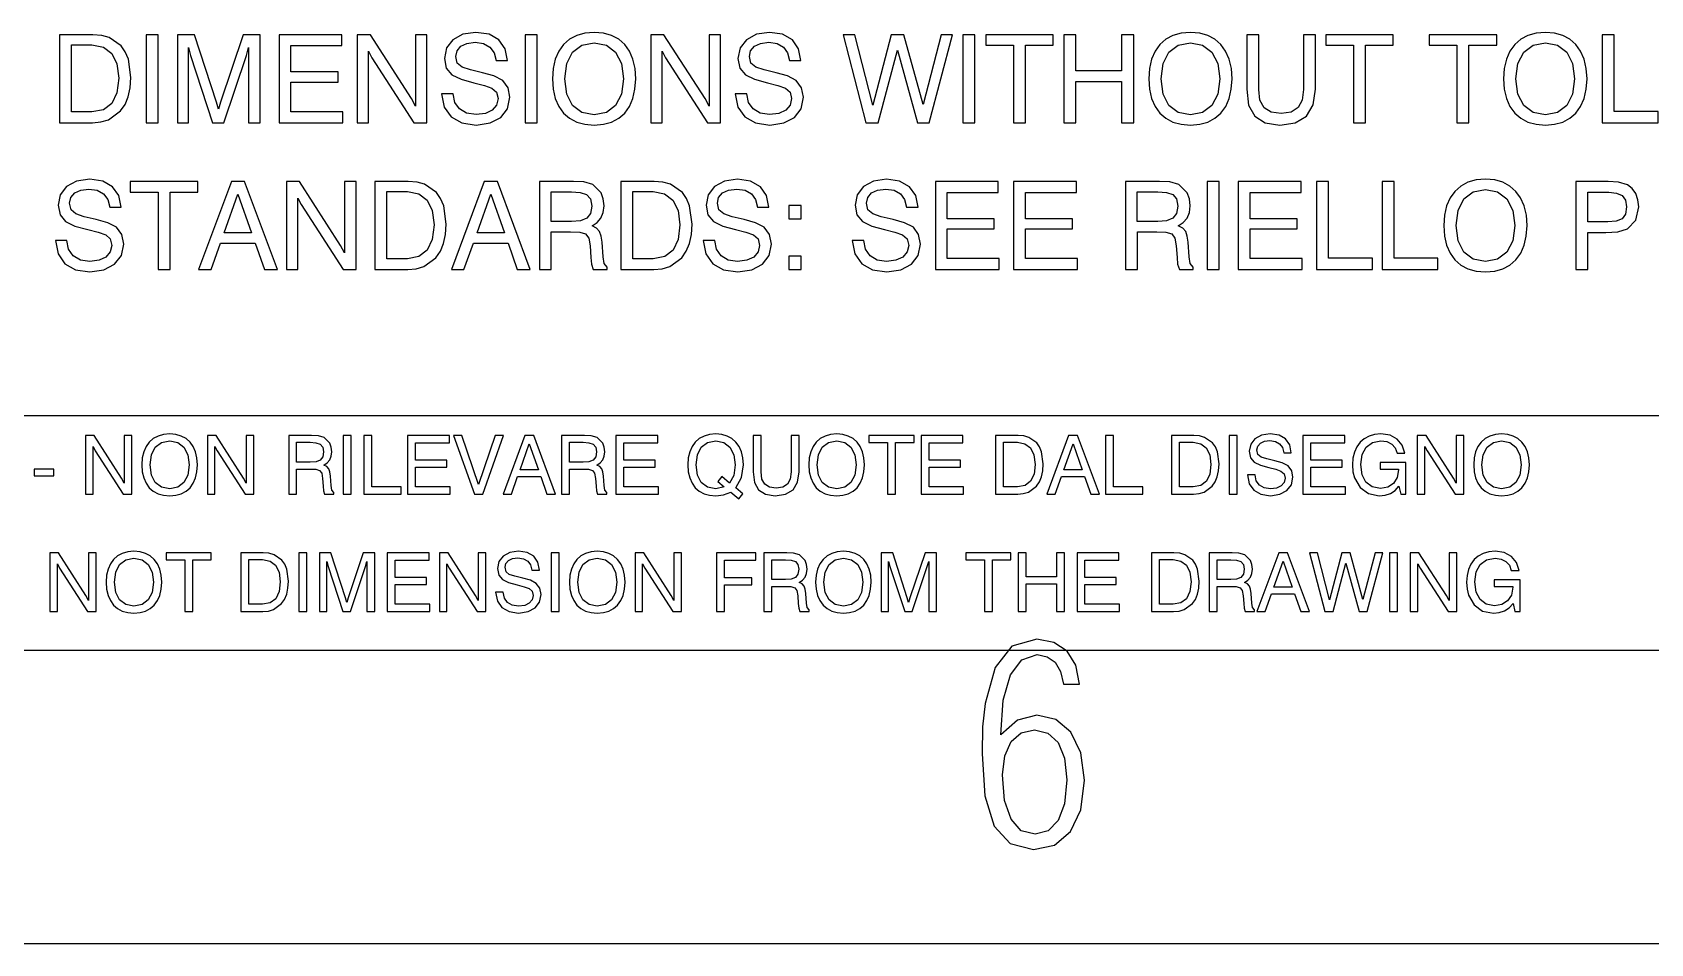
# Model space of a CAD drawing. Extents: x 0 to 420, y 0 to 297.
# Drawn here: x 271.7 to 299.27, y 0 to 15.53 of the extents above; entities that cross this region are included whole.
import ezdxf

# ---------------------------------------------------------------- set-up
doc = ezdxf.new("R2010")
doc.units = 0
doc.layers.get('0').update_dxf_attribs({"linetype": 'CONTINUOUS'})

msp = doc.modelspace()

# ---------------------------------------------------------------- linework, layer by layer
at = {"color": 7}
for p, q in [((215, 9), (415, 9)), ((5, 5), (415, 5)), ((215, 5), (415, 5)), ((0, 0), (420, 0))]:
    msp.add_line(p, q, dxfattribs=at)
for points in [[(272.160645, 13.990959), (272.723907, 13.990959), (272.867859, 14.003476), (272.997223, 14.041029), (273.203766, 14.191237), (273.27887, 14.301807), (273.333099, 14.43324), (273.366486, 14.587621), (273.378998, 14.762864), (273.335175, 15.073713), (273.28302, 15.198887), (273.212097, 15.303198), (273.009735, 15.442976), (272.880402, 15.478441), (272.732269, 15.490959), (272.160645, 15.490959)], [(273.639771, 13.990959), (273.844238, 13.990959), (273.844238, 15.490959), (273.639771, 15.490959)], [(274.359528, 15.269818), (274.392914, 15.138386), (274.770508, 13.990959), (274.962433, 13.990959), (275.348389, 15.138386), (275.383881, 15.269818), (275.383881, 13.990959), (275.582062, 13.990959), (275.582062, 15.490959), (275.289978, 15.490959), (274.904022, 14.343533), (274.870667, 14.220445), (274.835175, 14.343533), (274.463837, 15.490959), (274.171753, 15.490959), (274.171753, 13.990959), (274.359528, 13.990959)], [(275.903351, 13.990959), (276.990265, 13.990959), (276.990265, 14.17872), (276.105713, 14.17872), (276.105713, 14.681501), (276.90683, 14.681501), (276.90683, 14.856745), (276.105713, 14.856745), (276.105713, 15.305285), (276.973572, 15.305285), (276.973572, 15.490959), (275.903351, 15.490959)], [(277.234344, 13.990959), (277.428375, 13.990959), (277.428375, 15.207232), (277.484711, 15.096662), (278.200287, 13.990959), (278.421417, 13.990959), (278.421417, 15.490959), (278.227386, 15.490959), (278.227386, 14.274687), (278.158539, 14.401947), (277.457581, 15.490959), (277.234344, 15.490959)], [(278.671753, 14.485395), (278.717651, 14.255911), (278.834503, 14.089012), (279.015991, 13.986787), (279.260071, 13.951321), (279.5, 13.986787), (279.681488, 14.080667), (279.796234, 14.228789), (279.835876, 14.424895), (279.80249, 14.587621), (279.712799, 14.710709), (279.562592, 14.787899), (279.368561, 14.842141), (279.164124, 14.890124), (279.022247, 14.938108), (278.938812, 15.006953), (278.913757, 15.121696), (278.934631, 15.217663), (279.001404, 15.294853), (279.103607, 15.342836), (279.243408, 15.361612), (279.385254, 15.340751), (279.493744, 15.28025), (279.564667, 15.182197), (279.598053, 15.050764), (279.792084, 15.050764), (279.752441, 15.251042), (279.646027, 15.401251), (279.479126, 15.497218), (279.25592, 15.530598), (279.032684, 15.497218), (278.863708, 15.405424), (278.755219, 15.265646), (278.719757, 15.08623), (278.751038, 14.921418), (278.84491, 14.808762), (279.003479, 14.731571), (279.222534, 14.67107), (279.399872, 14.625174), (279.529205, 14.579276), (279.606384, 14.51043), (279.633514, 14.401947), (279.606384, 14.28929), (279.533386, 14.201669), (279.416565, 14.147427), (279.257996, 14.128651), (279.097351, 14.151599), (278.976349, 14.224617), (278.897095, 14.335187), (278.867859, 14.485395)], [(280.092499, 13.990959), (280.296936, 13.990959), (280.296936, 15.490959), (280.092499, 15.490959)], [(280.559814, 14.739916), (280.570251, 14.5605), (280.607788, 14.404033), (280.668274, 14.268428), (280.749664, 14.155771), (280.851868, 14.066064), (280.97287, 14.00139), (281.112671, 13.963839), (281.27121, 13.949235), (281.427673, 13.963839), (281.567444, 14.00139), (281.688446, 14.066064), (281.79068, 14.155771), (281.87204, 14.268428), (281.93045, 14.404033), (281.965912, 14.5605), (281.98053, 14.739916), (281.968018, 14.917246), (281.93045, 15.073713), (281.869965, 15.209318), (281.79068, 15.321975), (281.688446, 15.411682), (281.567444, 15.476356), (281.427673, 15.515994), (281.27121, 15.530598), (281.112671, 15.515994), (280.97287, 15.476356), (280.851868, 15.411682), (280.749664, 15.321975), (280.668274, 15.209318), (280.607788, 15.073713), (280.570251, 14.917246)], [(282.235046, 13.990959), (282.429077, 13.990959), (282.429077, 15.207232), (282.485382, 15.096662), (283.200989, 13.990959), (283.422119, 13.990959), (283.422119, 15.490959), (283.228088, 15.490959), (283.228088, 14.274687), (283.159241, 14.401947), (282.458282, 15.490959), (282.235046, 15.490959)], [(283.672455, 14.485395), (283.718353, 14.255911), (283.835175, 14.089012), (284.016693, 13.986787), (284.260773, 13.951321), (284.500702, 13.986787), (284.68219, 14.080667), (284.796936, 14.228789), (284.836578, 14.424895), (284.803192, 14.587621), (284.713501, 14.710709), (284.563293, 14.787899), (284.369263, 14.842141), (284.164825, 14.890124), (284.022949, 14.938108), (283.939514, 15.006953), (283.914459, 15.121696), (283.935333, 15.217663), (284.002075, 15.294853), (284.104309, 15.342836), (284.24408, 15.361612), (284.385956, 15.340751), (284.494446, 15.28025), (284.565369, 15.182197), (284.598755, 15.050764), (284.792755, 15.050764), (284.753143, 15.251042), (284.646729, 15.401251), (284.479828, 15.497218), (284.256592, 15.530598), (284.033386, 15.497218), (283.86438, 15.405424), (283.75592, 15.265646), (283.720459, 15.08623), (283.75174, 14.921418), (283.845612, 14.808762), (284.004181, 14.731571), (284.223236, 14.67107), (284.400543, 14.625174), (284.529907, 14.579276), (284.607086, 14.51043), (284.634216, 14.401947), (284.607086, 14.28929), (284.534088, 14.201669), (284.417236, 14.147427), (284.258698, 14.128651), (284.098053, 14.151599), (283.977051, 14.224617), (283.897766, 14.335187), (283.868561, 14.485395)], [(285.900543, 13.990959), (286.109192, 13.990959), (286.436707, 15.228094), (286.77887, 13.990959), (286.979126, 13.990959), (287.377594, 15.490959), (287.183594, 15.490959), (286.872742, 14.299722), (286.545197, 15.490959), (286.332397, 15.490959), (286.015289, 14.291376), (285.708618, 15.490959), (285.510437, 15.490959)], [(287.550751, 13.990959), (287.755219, 13.990959), (287.755219, 15.490959), (287.550751, 15.490959)], [(288.414459, 13.990959), (288.618927, 13.990959), (288.618927, 15.309457), (289.092499, 15.309457), (289.092499, 15.490959), (287.940887, 15.490959), (287.940887, 15.309457), (288.414459, 15.309457)], [(289.273987, 13.990959), (289.478455, 13.990959), (289.478455, 14.694019), (290.256592, 14.694019), (290.256592, 13.990959), (290.46106, 13.990959), (290.46106, 15.490959), (290.256592, 15.490959), (290.256592, 14.875521), (289.478455, 14.875521), (289.478455, 15.490959), (289.273987, 15.490959)], [(290.717651, 14.739916), (290.728088, 14.5605), (290.765656, 14.404033), (290.826141, 14.268428), (290.907501, 14.155771), (291.009735, 14.066064), (291.130737, 14.00139), (291.270508, 13.963839), (291.429077, 13.949235), (291.585541, 13.963839), (291.725311, 14.00139), (291.846313, 14.066064), (291.948547, 14.155771), (292.029907, 14.268428), (292.088318, 14.404033), (292.123779, 14.5605), (292.138397, 14.739916), (292.125854, 14.917246), (292.088318, 15.073713), (292.027832, 15.209318), (291.948547, 15.321975), (291.846313, 15.411682), (291.725311, 15.476356), (291.585541, 15.515994), (291.429077, 15.530598), (291.270508, 15.515994), (291.130737, 15.476356), (291.009735, 15.411682), (290.907501, 15.321975), (290.826141, 15.209318), (290.765656, 15.073713), (290.728088, 14.917246)], [(292.386658, 14.5605), (292.420013, 14.291376), (292.526428, 14.101529), (292.70166, 13.988873), (292.949921, 13.949235), (293.212799, 13.988873), (293.404724, 14.103616), (293.521545, 14.293463), (293.561188, 14.5605), (293.561188, 15.490959), (293.35675, 15.490959), (293.35675, 14.558414), (293.331696, 14.374825), (293.260773, 14.247565), (293.141876, 14.170375), (292.97287, 14.14534), (292.801819, 14.170375), (292.682892, 14.24548), (292.611969, 14.374825), (292.591095, 14.558414), (292.591095, 15.490959), (292.386658, 15.490959)], [(294.205841, 13.990959), (294.410278, 13.990959), (294.410278, 15.309457), (294.88385, 15.309457), (294.88385, 15.490959), (293.732269, 15.490959), (293.732269, 15.309457), (294.205841, 15.309457)], [(295.968689, 13.990959), (296.173157, 13.990959), (296.173157, 15.309457), (296.646729, 15.309457), (296.646729, 15.490959), (295.495117, 15.490959), (295.495117, 15.309457), (295.968689, 15.309457)], [(296.76355, 14.739916), (296.773987, 14.5605), (296.811554, 14.404033), (296.87204, 14.268428), (296.9534, 14.155771), (297.055634, 14.066064), (297.176636, 14.00139), (297.316406, 13.963839), (297.474976, 13.949235), (297.631439, 13.963839), (297.77121, 14.00139), (297.892212, 14.066064), (297.994446, 14.155771), (298.075806, 14.268428), (298.134216, 14.404033), (298.169678, 14.5605), (298.184296, 14.739916), (298.171753, 14.917246), (298.134216, 15.073713), (298.0737, 15.209318), (297.994446, 15.321975), (297.892212, 15.411682), (297.77121, 15.476356), (297.631439, 15.515994), (297.474976, 15.530598), (297.316406, 15.515994), (297.176636, 15.476356), (297.055634, 15.411682), (296.9534, 15.321975), (296.87204, 15.209318), (296.811554, 15.073713), (296.773987, 14.917246)], [(298.440887, 13.990959), (299.394287, 13.990959), (299.394287, 14.180806), (298.64743, 14.180806), (298.64743, 15.490959), (298.440887, 15.490959)], [(272.715576, 15.317802), (272.909607, 15.28025), (273.051453, 15.171766), (273.139069, 14.994436), (273.17038, 14.752434), (273.141174, 14.499999), (273.053558, 14.318498), (272.911682, 14.210013), (272.715576, 14.174547), (272.365082, 14.174547), (272.365082, 15.317802)], [(280.770508, 14.739916), (280.803894, 14.998609), (280.904022, 15.192628), (281.062592, 15.311543), (281.27121, 15.353268), (281.477753, 15.311543), (281.636292, 15.192628), (281.734344, 14.998609), (281.769806, 14.739916), (281.734344, 14.479137), (281.636292, 14.285118), (281.477753, 14.166203), (281.27121, 14.126564), (281.062592, 14.166203), (280.904022, 14.285118), (280.803894, 14.479137)], [(290.928375, 14.739916), (290.961761, 14.998609), (291.06189, 15.192628), (291.220459, 15.311543), (291.429077, 15.353268), (291.63562, 15.311543), (291.794159, 15.192628), (291.892212, 14.998609), (291.927673, 14.739916), (291.892212, 14.479137), (291.794159, 14.285118), (291.63562, 14.166203), (291.429077, 14.126564), (291.220459, 14.166203), (291.06189, 14.285118), (290.961761, 14.479137)], [(296.974274, 14.739916), (297.00766, 14.998609), (297.107788, 15.192628), (297.266357, 15.311543), (297.474976, 15.353268), (297.681488, 15.311543), (297.840057, 15.192628), (297.93811, 14.998609), (297.973572, 14.739916), (297.93811, 14.479137), (297.840057, 14.285118), (297.681488, 14.166203), (297.474976, 14.126564), (297.266357, 14.166203), (297.107788, 14.285118), (297.00766, 14.479137)], [(272.091797, 11.984005), (272.137695, 11.75452), (272.254517, 11.587622), (272.436035, 11.485396), (272.680115, 11.44993), (272.920013, 11.485396), (273.101532, 11.579277), (273.216278, 11.727399), (273.25592, 11.923505), (273.222534, 12.08623), (273.132813, 12.209318), (272.982605, 12.286509), (272.788605, 12.340751), (272.584137, 12.388734), (272.442291, 12.436718), (272.358826, 12.505563), (272.333801, 12.620306), (272.354645, 12.716272), (272.421417, 12.793463), (272.523651, 12.841446), (272.663422, 12.860222), (272.805298, 12.83936), (272.913757, 12.778859), (272.984711, 12.680806), (273.018066, 12.549374), (273.212097, 12.549374), (273.172455, 12.749652), (273.066071, 12.89986), (272.89917, 12.995828), (272.675934, 13.029207), (272.452698, 12.995828), (272.283722, 12.904034), (272.175232, 12.764256), (272.139771, 12.58484), (272.171082, 12.420028), (272.264954, 12.307371), (272.423492, 12.230181), (272.642548, 12.16968), (272.819885, 12.123783), (272.949249, 12.077886), (273.026428, 12.00904), (273.053558, 11.900557), (273.026428, 11.7879), (272.9534, 11.700278), (272.836578, 11.646036), (272.67804, 11.62726), (272.517395, 11.650208), (272.396393, 11.723227), (272.317108, 11.833797), (272.287903, 11.984005)], [(273.840057, 11.489569), (274.044495, 11.489569), (274.044495, 12.808066), (274.518066, 12.808066), (274.518066, 12.989569), (273.366486, 12.989569), (273.366486, 12.808066), (273.840057, 12.808066)], [(274.532684, 11.489569), (274.743408, 11.489569), (274.904022, 11.938108), (275.494446, 11.938108), (275.652985, 11.489569), (275.874146, 11.489569), (275.315033, 12.989569), (275.089722, 12.989569)], [(276.026428, 11.489569), (276.220459, 11.489569), (276.220459, 12.705841), (276.276764, 12.595271), (276.99234, 11.489569), (277.213501, 11.489569), (277.213501, 12.989569), (277.01947, 12.989569), (277.01947, 11.773296), (276.950623, 11.900557), (276.249664, 12.989569), (276.026428, 12.989569)], [(277.532684, 11.489569), (278.095978, 11.489569), (278.239929, 11.502086), (278.369263, 11.539639), (278.575806, 11.689847), (278.650909, 11.800417), (278.705139, 11.931849), (278.738525, 12.08623), (278.751038, 12.261474), (278.707245, 12.572323), (278.65509, 12.697496), (278.584137, 12.801807), (278.381775, 12.941586), (278.252441, 12.977051), (278.104309, 12.989569), (277.532684, 12.989569)], [(278.840759, 11.489569), (279.051453, 11.489569), (279.212097, 11.938108), (279.80249, 11.938108), (279.96106, 11.489569), (280.18219, 11.489569), (279.623077, 12.989569), (279.397766, 12.989569)], [(280.336578, 12.989569), (280.336578, 11.489569), (280.53894, 11.489569), (280.53894, 12.132128), (280.868561, 12.132128), (281.02713, 12.125869), (281.125183, 12.094576), (281.179413, 12.023643), (281.202362, 11.892211), (281.214874, 11.696106), (281.225311, 11.57719), (281.254517, 11.489569), (281.490265, 11.489569), (281.490265, 11.531293), (281.440186, 11.591794), (281.421417, 11.706536), (281.404724, 11.952712), (281.390137, 12.057023), (281.363007, 12.138387), (281.312927, 12.194715), (281.233643, 12.232266), (281.321289, 12.288595), (281.385956, 12.365786), (281.425598, 12.459666), (281.440186, 12.574409), (281.425598, 12.691237), (281.390137, 12.793463), (281.246185, 12.937413), (281.093872, 12.981224), (280.91864, 12.989569)], [(281.721832, 11.489569), (282.285126, 11.489569), (282.429077, 11.502086), (282.558411, 11.539639), (282.764954, 11.689847), (282.840057, 11.800417), (282.894287, 11.931849), (282.927673, 12.08623), (282.940186, 12.261474), (282.896393, 12.572323), (282.844238, 12.697496), (282.773285, 12.801807), (282.570923, 12.941586), (282.441589, 12.977051), (282.293457, 12.989569), (281.721832, 12.989569)], [(283.12796, 11.984005), (283.173859, 11.75452), (283.29068, 11.587622), (283.472168, 11.485396), (283.716278, 11.44993), (283.956177, 11.485396), (284.137695, 11.579277), (284.252441, 11.727399), (284.292084, 11.923505), (284.258698, 12.08623), (284.168976, 12.209318), (284.018768, 12.286509), (283.824768, 12.340751), (283.6203, 12.388734), (283.478455, 12.436718), (283.394989, 12.505563), (283.369965, 12.620306), (283.390808, 12.716272), (283.457581, 12.793463), (283.559814, 12.841446), (283.699585, 12.860222), (283.841431, 12.83936), (283.949921, 12.778859), (284.020874, 12.680806), (284.05423, 12.549374), (284.24826, 12.549374), (284.208618, 12.749652), (284.102234, 12.89986), (283.935333, 12.995828), (283.712097, 13.029207), (283.488861, 12.995828), (283.319885, 12.904034), (283.211395, 12.764256), (283.175934, 12.58484), (283.207245, 12.420028), (283.301117, 12.307371), (283.459656, 12.230181), (283.678711, 12.16968), (283.856049, 12.123783), (283.985382, 12.077886), (284.062592, 12.00904), (284.089722, 11.900557), (284.062592, 11.7879), (283.989563, 11.700278), (283.872742, 11.646036), (283.714172, 11.62726), (283.553558, 11.650208), (283.432556, 11.723227), (283.353271, 11.833797), (283.324066, 11.984005)], [(285.666901, 11.984005), (285.712799, 11.75452), (285.82962, 11.587622), (286.011139, 11.485396), (286.255219, 11.44993), (286.495117, 11.485396), (286.676636, 11.579277), (286.791382, 11.727399), (286.831024, 11.923505), (286.797638, 12.08623), (286.707916, 12.209318), (286.557709, 12.286509), (286.363708, 12.340751), (286.159241, 12.388734), (286.017395, 12.436718), (285.933929, 12.505563), (285.908905, 12.620306), (285.929749, 12.716272), (285.996521, 12.793463), (286.098755, 12.841446), (286.238525, 12.860222), (286.380402, 12.83936), (286.488861, 12.778859), (286.559814, 12.680806), (286.59317, 12.549374), (286.787201, 12.549374), (286.747559, 12.749652), (286.641174, 12.89986), (286.474274, 12.995828), (286.251038, 13.029207), (286.027802, 12.995828), (285.858826, 12.904034), (285.750336, 12.764256), (285.714874, 12.58484), (285.746185, 12.420028), (285.840057, 12.307371), (285.998596, 12.230181), (286.217651, 12.16968), (286.394989, 12.123783), (286.524353, 12.077886), (286.601532, 12.00904), (286.628662, 11.900557), (286.601532, 11.7879), (286.528503, 11.700278), (286.411682, 11.646036), (286.253143, 11.62726), (286.092499, 11.650208), (285.971497, 11.723227), (285.892212, 11.833797), (285.863007, 11.984005)], [(287.083435, 11.489569), (288.17038, 11.489569), (288.17038, 11.677329), (287.285828, 11.677329), (287.285828, 12.180111), (288.086914, 12.180111), (288.086914, 12.355354), (287.285828, 12.355354), (287.285828, 12.803894), (288.153687, 12.803894), (288.153687, 12.989569), (287.083435, 12.989569)], [(288.416565, 11.489569), (289.503479, 11.489569), (289.503479, 11.677329), (288.618927, 11.677329), (288.618927, 12.180111), (289.420013, 12.180111), (289.420013, 12.355354), (288.618927, 12.355354), (288.618927, 12.803894), (289.486786, 12.803894), (289.486786, 12.989569), (288.416565, 12.989569)], [(290.321289, 12.989569), (290.321289, 11.489569), (290.523651, 11.489569), (290.523651, 12.132128), (290.853271, 12.132128), (291.01181, 12.125869), (291.109863, 12.094576), (291.164124, 12.023643), (291.187073, 11.892211), (291.199585, 11.696106), (291.210022, 11.57719), (291.239227, 11.489569), (291.474976, 11.489569), (291.474976, 11.531293), (291.424896, 11.591794), (291.406128, 11.706536), (291.389435, 11.952712), (291.374817, 12.057023), (291.347717, 12.138387), (291.297638, 12.194715), (291.218353, 12.232266), (291.305969, 12.288595), (291.370667, 12.365786), (291.410278, 12.459666), (291.424896, 12.574409), (291.410278, 12.691237), (291.374817, 12.793463), (291.230865, 12.937413), (291.078583, 12.981224), (290.903351, 12.989569)], [(291.710693, 11.489569), (291.915161, 11.489569), (291.915161, 12.989569), (291.710693, 12.989569)], [(292.242706, 11.489569), (293.32962, 11.489569), (293.32962, 11.677329), (292.445068, 11.677329), (292.445068, 12.180111), (293.246185, 12.180111), (293.246185, 12.355354), (292.445068, 12.355354), (292.445068, 12.803894), (293.312927, 12.803894), (293.312927, 12.989569), (292.242706, 12.989569)], [(293.575806, 11.489569), (294.529205, 11.489569), (294.529205, 11.679416), (293.782349, 11.679416), (293.782349, 12.989569), (293.575806, 12.989569)], [(294.691925, 11.489569), (295.645325, 11.489569), (295.645325, 11.679416), (294.898468, 11.679416), (294.898468, 12.989569), (294.691925, 12.989569)], [(295.743378, 12.238525), (295.753815, 12.05911), (295.791382, 11.902642), (295.851868, 11.767037), (295.933228, 11.654381), (296.035461, 11.564673), (296.156464, 11.5), (296.296234, 11.462448), (296.454803, 11.447845), (296.611267, 11.462448), (296.751038, 11.5), (296.87204, 11.564673), (296.974274, 11.654381), (297.055634, 11.767037), (297.114044, 11.902642), (297.149506, 12.05911), (297.164124, 12.238525), (297.151611, 12.415855), (297.114044, 12.572323), (297.053558, 12.707928), (296.974274, 12.820584), (296.87204, 12.910292), (296.751038, 12.974965), (296.611267, 13.014604), (296.454803, 13.029207), (296.296234, 13.014604), (296.156464, 12.974965), (296.035461, 12.910292), (295.933228, 12.820584), (295.851868, 12.707928), (295.791382, 12.572323), (295.753815, 12.415855)], [(297.99234, 11.489569), (298.196808, 11.489569), (298.196808, 12.121696), (298.505554, 12.121696), (298.710022, 12.130041), (298.872742, 12.182198), (299.014587, 12.332406), (299.064667, 12.555633), (299.050079, 12.67872), (299.014587, 12.785118), (298.954102, 12.870653), (298.874817, 12.933241), (298.720428, 12.979137), (298.545197, 12.989569), (297.99234, 12.989569)], [(274.966614, 12.113352), (275.202362, 12.774687), (275.433929, 12.113352)], [(278.087616, 12.816412), (278.281647, 12.778859), (278.423492, 12.670376), (278.511139, 12.493046), (278.542419, 12.251043), (278.513214, 11.998609), (278.425598, 11.817107), (278.283722, 11.708623), (278.087616, 11.673157), (277.737122, 11.673157), (277.737122, 12.816412)], [(279.274689, 12.113352), (279.510437, 12.774687), (279.742004, 12.113352)], [(280.536865, 12.814325), (280.885254, 12.814325), (281.033386, 12.803894), (281.141876, 12.766342), (281.206543, 12.693324), (281.229492, 12.570236), (281.206543, 12.442976), (281.143951, 12.361613), (281.035461, 12.317802), (280.885254, 12.305285), (280.536865, 12.305285)], [(282.276764, 12.816412), (282.470795, 12.778859), (282.612671, 12.670376), (282.700287, 12.493046), (282.731567, 12.251043), (282.702362, 11.998609), (282.614746, 11.817107), (282.47287, 11.708623), (282.276764, 11.673157), (281.9263, 11.673157), (281.9263, 12.816412)], [(290.521545, 12.814325), (290.869965, 12.814325), (291.018066, 12.803894), (291.126556, 12.766342), (291.191223, 12.693324), (291.214172, 12.570236), (291.191223, 12.442976), (291.128662, 12.361613), (291.020172, 12.317802), (290.869965, 12.305285), (290.521545, 12.305285)], [(295.954102, 12.238525), (295.987488, 12.497218), (296.087616, 12.691237), (296.246185, 12.810153), (296.454803, 12.851877), (296.661346, 12.810153), (296.819885, 12.691237), (296.917938, 12.497218), (296.9534, 12.238525), (296.917938, 11.977747), (296.819885, 11.783728), (296.661346, 11.664812), (296.454803, 11.625174), (296.246185, 11.664812), (296.087616, 11.783728), (295.987488, 11.977747)], [(298.196808, 12.303199), (298.196808, 12.805981), (298.553528, 12.805981), (298.689148, 12.791377), (298.78302, 12.749652), (298.839355, 12.672462), (298.858124, 12.555633), (298.839355, 12.432545), (298.780945, 12.355354), (298.680817, 12.31363), (298.53894, 12.303199)], [(284.588318, 12.355354), (284.799011, 12.355354), (284.799011, 12.580667), (284.588318, 12.580667)], [(284.588318, 11.489569), (284.799011, 11.489569), (284.799011, 11.716968), (284.588318, 11.716968)], [(272.603607, 7.66064), (272.732971, 7.66064), (272.732971, 8.471488), (272.770508, 8.397775), (273.247559, 7.66064), (273.394989, 7.66064), (273.394989, 8.66064), (273.265625, 8.66064), (273.265625, 7.849792), (273.219727, 7.934631), (272.752441, 8.66064), (272.603607, 8.66064)], [(273.564667, 8.159945), (273.571625, 8.040334), (273.596649, 7.936022), (273.636993, 7.845619), (273.691223, 7.770514), (273.759369, 7.710709), (273.840057, 7.667594), (273.933228, 7.642559), (274.03894, 7.632823), (274.14325, 7.642559), (274.23642, 7.667594), (274.317108, 7.710709), (274.385254, 7.770514), (274.439484, 7.845619), (274.478424, 7.936022), (274.502075, 8.040334), (274.51181, 8.159945), (274.503479, 8.278164), (274.478424, 8.382476), (274.43811, 8.472879), (274.385254, 8.547983), (274.317108, 8.607789), (274.23642, 8.650904), (274.14325, 8.67733), (274.03894, 8.687065), (273.933228, 8.67733), (273.840057, 8.650904), (273.759369, 8.607789), (273.691223, 8.547983), (273.636993, 8.472879), (273.596649, 8.382476), (273.571625, 8.278164)], [(273.705139, 8.159945), (273.727386, 8.332406), (273.794159, 8.461752), (273.899841, 8.541029), (274.03894, 8.568846), (274.176636, 8.541029), (274.282318, 8.461752), (274.347687, 8.332406), (274.371338, 8.159945), (274.347687, 7.986092), (274.282318, 7.856745), (274.176636, 7.777469), (274.03894, 7.751043), (273.899841, 7.777469), (273.794159, 7.856745), (273.727386, 7.986092)], [(274.681488, 7.66064), (274.810852, 7.66064), (274.810852, 8.471488), (274.848389, 8.397775), (275.325439, 7.66064), (275.47287, 7.66064), (275.47287, 8.66064), (275.343536, 8.66064), (275.343536, 7.849792), (275.297638, 7.934631), (274.830322, 8.66064), (274.681488, 8.66064)], [(276.066742, 8.66064), (276.066742, 7.66064), (276.20166, 7.66064), (276.20166, 8.089012), (276.421417, 8.089012), (276.5271, 8.08484), (276.592468, 8.063978), (276.628632, 8.01669), (276.643951, 7.929068), (276.652283, 7.798331), (276.659241, 7.719054), (276.678711, 7.66064), (276.835876, 7.66064), (276.835876, 7.688456), (276.80249, 7.72879), (276.789978, 7.805285), (276.778839, 7.969402), (276.769104, 8.038943), (276.751038, 8.093185), (276.717651, 8.130737), (276.664795, 8.155772), (276.723206, 8.193324), (276.766327, 8.244784), (276.792755, 8.307371), (276.80249, 8.383866), (276.792755, 8.461752), (276.769104, 8.529902), (276.673157, 8.62587), (276.571625, 8.655077), (276.454773, 8.66064)], [(276.993042, 7.66064), (277.129333, 7.66064), (277.129333, 8.66064), (276.993042, 8.66064)], [(277.347687, 7.66064), (277.983307, 7.66064), (277.983307, 7.787204), (277.485382, 7.787204), (277.485382, 8.66064), (277.347687, 8.66064)], [(278.091797, 7.66064), (278.816406, 7.66064), (278.816406, 7.785814), (278.226685, 7.785814), (278.226685, 8.121001), (278.760773, 8.121001), (278.760773, 8.23783), (278.226685, 8.23783), (278.226685, 8.536857), (278.805267, 8.536857), (278.805267, 8.66064), (278.091797, 8.66064)], [(279.229462, 7.66064), (279.371338, 7.66064), (279.723206, 8.66064), (279.58136, 8.66064), (279.301788, 7.823366), (279.013885, 8.66064), (278.873413, 8.66064)], [(279.719055, 7.66064), (279.859497, 7.66064), (279.966614, 7.959666), (280.360199, 7.959666), (280.465912, 7.66064), (280.613342, 7.66064), (280.240601, 8.66064), (280.090393, 8.66064)], [(280.716248, 8.66064), (280.716248, 7.66064), (280.851166, 7.66064), (280.851166, 8.089012), (281.070923, 8.089012), (281.176636, 8.08484), (281.242004, 8.063978), (281.278137, 8.01669), (281.293457, 7.929068), (281.301788, 7.798331), (281.308746, 7.719054), (281.328217, 7.66064), (281.485382, 7.66064), (281.485382, 7.688456), (281.451996, 7.72879), (281.439484, 7.805285), (281.428345, 7.969402), (281.41864, 8.038943), (281.400543, 8.093185), (281.367157, 8.130737), (281.314331, 8.155772), (281.372742, 8.193324), (281.415833, 8.244784), (281.442261, 8.307371), (281.451996, 8.383866), (281.442261, 8.461752), (281.41864, 8.529902), (281.322662, 8.62587), (281.22113, 8.655077), (281.104309, 8.66064)], [(281.639771, 7.66064), (282.36438, 7.66064), (282.36438, 7.785814), (281.774689, 7.785814), (281.774689, 8.121001), (282.308746, 8.121001), (282.308746, 8.23783), (281.774689, 8.23783), (281.774689, 8.536857), (282.353271, 8.536857), (282.353271, 8.66064), (281.639771, 8.66064)], [(283.596649, 7.696801), (283.737122, 7.581363), (283.803894, 7.666203), (283.684265, 7.766342), (283.781647, 7.941586), (283.813629, 8.159945), (283.805298, 8.276773), (283.780243, 8.381084), (283.739929, 8.471488), (283.685669, 8.546593), (283.617523, 8.606398), (283.536865, 8.650904), (283.443665, 8.67733), (283.340759, 8.687065), (283.235046, 8.67733), (283.141846, 8.650904), (283.061188, 8.607789), (282.993042, 8.547983), (282.938782, 8.472879), (282.898468, 8.382476), (282.873413, 8.278164), (282.866486, 8.159945), (282.873413, 8.040334), (282.898468, 7.936022), (282.938782, 7.845619), (282.993042, 7.770514), (283.061188, 7.710709), (283.141846, 7.667594), (283.235046, 7.642559), (283.340759, 7.632823), (283.474274, 7.649513)], [(283.486786, 7.783032), (283.340759, 7.751043), (283.20166, 7.777469), (283.095947, 7.856745), (283.029205, 7.986092), (283.006958, 8.159945), (283.029205, 8.332406), (283.095947, 8.461752), (283.20166, 8.541029), (283.340759, 8.568846), (283.478455, 8.541029), (283.584137, 8.461752), (283.649506, 8.332406), (283.673157, 8.159945), (283.648132, 7.977747), (283.577179, 7.849792), (283.443665, 7.959666), (283.376892, 7.874826)], [(283.979126, 8.040334), (284.001373, 7.860918), (284.072327, 7.734353), (284.189148, 7.659249), (284.354645, 7.632823), (284.529907, 7.659249), (284.657837, 7.735744), (284.735748, 7.862309), (284.762146, 8.040334), (284.762146, 8.66064), (284.625854, 8.66064), (284.625854, 8.038943), (284.609192, 7.916551), (284.56189, 7.831711), (284.482605, 7.780251), (284.369934, 7.76356), (284.25592, 7.780251), (284.176636, 7.83032), (284.129333, 7.916551), (284.115417, 8.038943), (284.115417, 8.66064), (283.979126, 8.66064)], [(284.927673, 8.159945), (284.934631, 8.040334), (284.959656, 7.936022), (285, 7.845619), (285.05423, 7.770514), (285.122375, 7.710709), (285.203064, 7.667594), (285.296234, 7.642559), (285.401947, 7.632823), (285.506256, 7.642559), (285.599426, 7.667594), (285.680115, 7.710709), (285.74826, 7.770514), (285.80249, 7.845619), (285.841431, 7.936022), (285.865082, 8.040334), (285.874817, 8.159945), (285.866486, 8.278164), (285.841431, 8.382476), (285.801117, 8.472879), (285.74826, 8.547983), (285.680115, 8.607789), (285.599426, 8.650904), (285.506256, 8.67733), (285.401947, 8.687065), (285.296234, 8.67733), (285.203064, 8.650904), (285.122375, 8.607789), (285.05423, 8.547983), (285, 8.472879), (284.959656, 8.382476), (284.934631, 8.278164)], [(285.068146, 8.159945), (285.090393, 8.332406), (285.157166, 8.461752), (285.262848, 8.541029), (285.401947, 8.568846), (285.539642, 8.541029), (285.645325, 8.461752), (285.710693, 8.332406), (285.734344, 8.159945), (285.710693, 7.986092), (285.645325, 7.856745), (285.539642, 7.777469), (285.401947, 7.751043), (285.262848, 7.777469), (285.157166, 7.856745), (285.090393, 7.986092)], [(286.267029, 7.66064), (286.40332, 7.66064), (286.40332, 8.539639), (286.719055, 8.539639), (286.719055, 8.66064), (285.951324, 8.66064), (285.951324, 8.539639), (286.267029, 8.539639)], [(286.840057, 7.66064), (287.564667, 7.66064), (287.564667, 7.785814), (286.974976, 7.785814), (286.974976, 8.121001), (287.509033, 8.121001), (287.509033, 8.23783), (286.974976, 8.23783), (286.974976, 8.536857), (287.553528, 8.536857), (287.553528, 8.66064), (286.840057, 8.66064)], [(288.109863, 7.66064), (288.485382, 7.66064), (288.58136, 7.668985), (288.667603, 7.694019), (288.805298, 7.794158), (288.855347, 7.867872), (288.89151, 7.955494), (288.913757, 8.058414), (288.922119, 8.175243), (288.892883, 8.382476), (288.858124, 8.465925), (288.810852, 8.535466), (288.675934, 8.628651), (288.589722, 8.652295), (288.490967, 8.66064), (288.109863, 8.66064)], [(288.981903, 7.66064), (289.122375, 7.66064), (289.229492, 7.959666), (289.623077, 7.959666), (289.72879, 7.66064), (289.876221, 7.66064), (289.503479, 8.66064), (289.353271, 8.66064)], [(289.979126, 7.66064), (290.614746, 7.66064), (290.614746, 7.787204), (290.116821, 7.787204), (290.116821, 8.66064), (289.979126, 8.66064)], [(291.104309, 7.66064), (291.479828, 7.66064), (291.575806, 7.668985), (291.662018, 7.694019), (291.799713, 7.794158), (291.849792, 7.867872), (291.885956, 7.955494), (291.908203, 8.058414), (291.916565, 8.175243), (291.887329, 8.382476), (291.85257, 8.465925), (291.805298, 8.535466), (291.67038, 8.628651), (291.584137, 8.652295), (291.485382, 8.66064), (291.104309, 8.66064)], [(292.090393, 7.66064), (292.226685, 7.66064), (292.226685, 8.66064), (292.090393, 8.66064)], [(292.39917, 7.990264), (292.429749, 7.837274), (292.507629, 7.726008), (292.628632, 7.657858), (292.791382, 7.634214), (292.951294, 7.657858), (293.072327, 7.720445), (293.148804, 7.819193), (293.175232, 7.949931), (293.152985, 8.058414), (293.09317, 8.140472), (292.993042, 8.191934), (292.863708, 8.228094), (292.727386, 8.260083), (292.632813, 8.292072), (292.577179, 8.33797), (292.560486, 8.414465), (292.574402, 8.478442), (292.618896, 8.529902), (292.687073, 8.561892), (292.780243, 8.574409), (292.874817, 8.560501), (292.947144, 8.520166), (292.994415, 8.454799), (293.016663, 8.367177), (293.146027, 8.367177), (293.119598, 8.500695), (293.048676, 8.600835), (292.937408, 8.664812), (292.788574, 8.687065), (292.639771, 8.664812), (292.5271, 8.603616), (292.454773, 8.510431), (292.431152, 8.390821), (292.451996, 8.280946), (292.514587, 8.205841), (292.6203, 8.154381), (292.766327, 8.114047), (292.884552, 8.083449), (292.970764, 8.052851), (293.022247, 8.006954), (293.040314, 7.934631), (293.022247, 7.859527), (292.973572, 7.801113), (292.895691, 7.764951), (292.789978, 7.752434), (292.682892, 7.767733), (292.602234, 7.816411), (292.549377, 7.890125), (292.529907, 7.990264)], [(293.343506, 7.66064), (294.068146, 7.66064), (294.068146, 7.785814), (293.478424, 7.785814), (293.478424, 8.121001), (294.012512, 8.121001), (294.012512, 8.23783), (293.478424, 8.23783), (293.478424, 8.536857), (294.057007, 8.536857), (294.057007, 8.66064), (293.343506, 8.66064)], [(294.98053, 7.794158), (295.009705, 7.66064), (295.098724, 7.66064), (295.098724, 8.200278), (294.660645, 8.200278), (294.660645, 8.087622), (294.973572, 8.087622), (294.973572, 8.075105), (294.951294, 7.941586), (294.887329, 7.841446), (294.789978, 7.777469), (294.663391, 7.756607), (294.524323, 7.783032), (294.41864, 7.862309), (294.351868, 7.990264), (294.32962, 8.164117), (294.351868, 8.336578), (294.420013, 8.463143), (294.5271, 8.54242), (294.673157, 8.570236), (294.776062, 8.554937), (294.858124, 8.514604), (294.916534, 8.447845), (294.949921, 8.358831), (295.082031, 8.358831), (295.037537, 8.496523), (294.951294, 8.599443), (294.828918, 8.663422), (294.673157, 8.687065), (294.56604, 8.67733), (294.471466, 8.649513), (294.388031, 8.605007), (294.318481, 8.545201), (294.262848, 8.468706), (294.222534, 8.378304), (294.197479, 8.273992), (294.189148, 8.158553), (294.197479, 8.043116), (294.222534, 7.940195), (294.317078, 7.774687), (294.460358, 7.668985), (294.643921, 7.632823), (294.745483, 7.64395), (294.834473, 7.673157), (294.913757, 7.723227)], [(295.293457, 7.66064), (295.422791, 7.66064), (295.422791, 8.471488), (295.460327, 8.397775), (295.937378, 7.66064), (296.084839, 7.66064), (296.084839, 8.66064), (295.955475, 8.66064), (295.955475, 7.849792), (295.909576, 7.934631), (295.442261, 8.66064), (295.293457, 8.66064)], [(296.254517, 8.159945), (296.261475, 8.040334), (296.286499, 7.936022), (296.326843, 7.845619), (296.381073, 7.770514), (296.449219, 7.710709), (296.529907, 7.667594), (296.623077, 7.642559), (296.72876, 7.632823), (296.833099, 7.642559), (296.92627, 7.667594), (297.006958, 7.710709), (297.075073, 7.770514), (297.129333, 7.845619), (297.168274, 7.936022), (297.191925, 8.040334), (297.20166, 8.159945), (297.193298, 8.278164), (297.168274, 8.382476), (297.12793, 8.472879), (297.075073, 8.547983), (297.006958, 8.607789), (296.92627, 8.650904), (296.833099, 8.67733), (296.72876, 8.687065), (296.623077, 8.67733), (296.529907, 8.650904), (296.449219, 8.607789), (296.381073, 8.547983), (296.326843, 8.472879), (296.286499, 8.382476), (296.261475, 8.278164)], [(296.394989, 8.159945), (296.417236, 8.332406), (296.484009, 8.461752), (296.589691, 8.541029), (296.72876, 8.568846), (296.866455, 8.541029), (296.972168, 8.461752), (297.037537, 8.332406), (297.061188, 8.159945), (297.037537, 7.986092), (296.972168, 7.856745), (296.866455, 7.777469), (296.72876, 7.751043), (296.589691, 7.777469), (296.484009, 7.856745), (296.417236, 7.986092)], [(276.200256, 8.543811), (276.432526, 8.543811), (276.531281, 8.536857), (276.603607, 8.511822), (276.646729, 8.463143), (276.662018, 8.381084), (276.646729, 8.296245), (276.60498, 8.242002), (276.532684, 8.212795), (276.432526, 8.204451), (276.200256, 8.204451)], [(280.008331, 8.076495), (280.165497, 8.517385), (280.319885, 8.076495)], [(280.849792, 8.543811), (281.082031, 8.543811), (281.180786, 8.536857), (281.253113, 8.511822), (281.296234, 8.463143), (281.311523, 8.381084), (281.296234, 8.296245), (281.254517, 8.242002), (281.18219, 8.212795), (281.082031, 8.204451), (280.849792, 8.204451)], [(288.479828, 8.545201), (288.609192, 8.520166), (288.703735, 8.447845), (288.762177, 8.329624), (288.78302, 8.168289), (288.76355, 8), (288.705139, 7.878999), (288.610565, 7.806676), (288.479828, 7.783032), (288.246155, 7.783032), (288.246155, 8.545201)], [(289.27121, 8.076495), (289.428375, 8.517385), (289.582764, 8.076495)], [(291.474274, 8.545201), (291.603607, 8.520166), (291.698181, 8.447845), (291.756592, 8.329624), (291.777466, 8.168289), (291.757996, 8), (291.699585, 7.878999), (291.605011, 7.806676), (291.474274, 7.783032), (291.240601, 7.783032), (291.240601, 8.545201)], [(271.731567, 7.973575), (272.068146, 7.973575), (272.068146, 8.083449), (271.731567, 8.083449)], [(271.995819, 5.66064), (272.125153, 5.66064), (272.125153, 6.471488), (272.16272, 6.397775), (272.639771, 5.66064), (272.787201, 5.66064), (272.787201, 6.66064), (272.657837, 6.66064), (272.657837, 5.849792), (272.611938, 5.934631), (272.144623, 6.66064), (271.995819, 6.66064)], [(272.956879, 6.159945), (272.963806, 6.040334), (272.988861, 5.936022), (273.029175, 5.845619), (273.083435, 5.770514), (273.151581, 5.710709), (273.232239, 5.667594), (273.325439, 5.642559), (273.431152, 5.632823), (273.535461, 5.642559), (273.628632, 5.667594), (273.70929, 5.710709), (273.777466, 5.770514), (273.831696, 5.845619), (273.870636, 5.936022), (273.894287, 6.040334), (273.904022, 6.159945), (273.89566, 6.278164), (273.870636, 6.382476), (273.830292, 6.472879), (273.777466, 6.547983), (273.70929, 6.607789), (273.628632, 6.650904), (273.535461, 6.67733), (273.431152, 6.687065), (273.325439, 6.67733), (273.232239, 6.650904), (273.151581, 6.607789), (273.083435, 6.547983), (273.029175, 6.472879), (272.988861, 6.382476), (272.963806, 6.278164)], [(274.296234, 5.66064), (274.432526, 5.66064), (274.432526, 6.539639), (274.74823, 6.539639), (274.74823, 6.66064), (273.980499, 6.66064), (273.980499, 6.539639), (274.296234, 6.539639)], [(275.250336, 5.66064), (275.625854, 5.66064), (275.721832, 5.668985), (275.808044, 5.694019), (275.94574, 5.794158), (275.995819, 5.867872), (276.031982, 5.955494), (276.05423, 6.058414), (276.062561, 6.175243), (276.033356, 6.382476), (275.998596, 6.465925), (275.951294, 6.535466), (275.816406, 6.628651), (275.730164, 6.652295), (275.631409, 6.66064), (275.250336, 6.66064)], [(276.23642, 5.66064), (276.372711, 5.66064), (276.372711, 6.66064), (276.23642, 6.66064)], [(276.716248, 6.513213), (276.738525, 6.425591), (276.990234, 5.66064), (277.118195, 5.66064), (277.375519, 6.425591), (277.399139, 6.513213), (277.399139, 5.66064), (277.531281, 5.66064), (277.531281, 6.66064), (277.336548, 6.66064), (277.079254, 5.895689), (277.057007, 5.81363), (277.033356, 5.895689), (276.785797, 6.66064), (276.591095, 6.66064), (276.591095, 5.66064), (276.716248, 5.66064)], [(277.745453, 5.66064), (278.470093, 5.66064), (278.470093, 5.785814), (277.880371, 5.785814), (277.880371, 6.121001), (278.414459, 6.121001), (278.414459, 6.23783), (277.880371, 6.23783), (277.880371, 6.536857), (278.458954, 6.536857), (278.458954, 6.66064), (277.745453, 6.66064)], [(278.632813, 5.66064), (278.762146, 5.66064), (278.762146, 6.471488), (278.799713, 6.397775), (279.276764, 5.66064), (279.424194, 5.66064), (279.424194, 6.66064), (279.29483, 6.66064), (279.29483, 5.849792), (279.248932, 5.934631), (278.781616, 6.66064), (278.632813, 6.66064)], [(279.591064, 5.990264), (279.621674, 5.837274), (279.699554, 5.726008), (279.820557, 5.657858), (279.983276, 5.634214), (280.14325, 5.657858), (280.264221, 5.720445), (280.340729, 5.819193), (280.367157, 5.949931), (280.34491, 6.058414), (280.285095, 6.140473), (280.184967, 6.191933), (280.055603, 6.228095), (279.919312, 6.260083), (279.824738, 6.292072), (279.769104, 6.337969), (279.752411, 6.414464), (279.766327, 6.478442), (279.810822, 6.529902), (279.878967, 6.561892), (279.972168, 6.574409), (280.066742, 6.560501), (280.139069, 6.520167), (280.18634, 6.454798), (280.208618, 6.367177), (280.337952, 6.367177), (280.311523, 6.500695), (280.240601, 6.600834), (280.129333, 6.664812), (279.980499, 6.687065), (279.831696, 6.664812), (279.719025, 6.603616), (279.646729, 6.510431), (279.623077, 6.390821), (279.643921, 6.280946), (279.706512, 6.205842), (279.812225, 6.154381), (279.958252, 6.114047), (280.076477, 6.083449), (280.16272, 6.052851), (280.214172, 6.006954), (280.232239, 5.934631), (280.214172, 5.859527), (280.165497, 5.801113), (280.087585, 5.764951), (279.981903, 5.752434), (279.874817, 5.767733), (279.794128, 5.816411), (279.741272, 5.890125), (279.721802, 5.990264)], [(280.538239, 5.66064), (280.67453, 5.66064), (280.67453, 6.66064), (280.538239, 6.66064)], [(280.849762, 6.159945), (280.85672, 6.040334), (280.881775, 5.936022), (280.922089, 5.845619), (280.976318, 5.770514), (281.044495, 5.710709), (281.125153, 5.667594), (281.218323, 5.642559), (281.324036, 5.632823), (281.428345, 5.642559), (281.521545, 5.667594), (281.602203, 5.710709), (281.670349, 5.770514), (281.724609, 5.845619), (281.76355, 5.936022), (281.78717, 6.040334), (281.796906, 6.159945), (281.788574, 6.278164), (281.76355, 6.382476), (281.723206, 6.472879), (281.670349, 6.547983), (281.602203, 6.607789), (281.521545, 6.650904), (281.428345, 6.67733), (281.324036, 6.687065), (281.218323, 6.67733), (281.125153, 6.650904), (281.044495, 6.607789), (280.976318, 6.547983), (280.922089, 6.472879), (280.881775, 6.382476), (280.85672, 6.278164)], [(281.966614, 5.66064), (282.095947, 5.66064), (282.095947, 6.471488), (282.133484, 6.397775), (282.610535, 5.66064), (282.757965, 5.66064), (282.757965, 6.66064), (282.628632, 6.66064), (282.628632, 5.849792), (282.582733, 5.934631), (282.115417, 6.66064), (281.966614, 6.66064)], [(283.351868, 5.66064), (283.488159, 5.66064), (283.488159, 6.112657), (283.955475, 6.112657), (283.955475, 6.235049), (283.488159, 6.235049), (283.488159, 6.535466), (284.023621, 6.535466), (284.023621, 6.66064), (283.351868, 6.66064)], [(284.16272, 6.66064), (284.16272, 5.66064), (284.297607, 5.66064), (284.297607, 6.089013), (284.517365, 6.089013), (284.623077, 6.08484), (284.688446, 6.063978), (284.724609, 6.01669), (284.739899, 5.929068), (284.74823, 5.798331), (284.755188, 5.719054), (284.774658, 5.66064), (284.931824, 5.66064), (284.931824, 5.688456), (284.898438, 5.72879), (284.885925, 5.805285), (284.874817, 5.969402), (284.865082, 6.038943), (284.846985, 6.093185), (284.813599, 6.130737), (284.760773, 6.155772), (284.819183, 6.193324), (284.862305, 6.244784), (284.888733, 6.307371), (284.898438, 6.383866), (284.888733, 6.461752), (284.865082, 6.529902), (284.769104, 6.625869), (284.667572, 6.655077), (284.550751, 6.66064)], [(285.043091, 6.159945), (285.050049, 6.040334), (285.075104, 5.936022), (285.115417, 5.845619), (285.169678, 5.770514), (285.237823, 5.710709), (285.318481, 5.667594), (285.411682, 5.642559), (285.517365, 5.632823), (285.621704, 5.642559), (285.714874, 5.667594), (285.795532, 5.710709), (285.863678, 5.770514), (285.917938, 5.845619), (285.956879, 5.936022), (285.98053, 6.040334), (285.990234, 6.159945), (285.981903, 6.278164), (285.956879, 6.382476), (285.916534, 6.472879), (285.863678, 6.547983), (285.795532, 6.607789), (285.714874, 6.650904), (285.621704, 6.67733), (285.517365, 6.687065), (285.411682, 6.67733), (285.318481, 6.650904), (285.237823, 6.607789), (285.169678, 6.547983), (285.115417, 6.472879), (285.075104, 6.382476), (285.050049, 6.278164)], [(286.286499, 6.513213), (286.308746, 6.425591), (286.560486, 5.66064), (286.688446, 5.66064), (286.94574, 6.425591), (286.969391, 6.513213), (286.969391, 5.66064), (287.101501, 5.66064), (287.101501, 6.66064), (286.906799, 6.66064), (286.649506, 5.895689), (286.627258, 5.81363), (286.603607, 5.895689), (286.356049, 6.66064), (286.161316, 6.66064), (286.161316, 5.66064), (286.286499, 5.66064)], [(287.917938, 5.66064), (288.05423, 5.66064), (288.05423, 6.539639), (288.369934, 6.539639), (288.369934, 6.66064), (287.602234, 6.66064), (287.602234, 6.539639), (287.917938, 6.539639)], [(288.490967, 5.66064), (288.627258, 5.66064), (288.627258, 6.129346), (289.146027, 6.129346), (289.146027, 5.66064), (289.282318, 5.66064), (289.282318, 6.66064), (289.146027, 6.66064), (289.146027, 6.250348), (288.627258, 6.250348), (288.627258, 6.66064), (288.490967, 6.66064)], [(289.496521, 5.66064), (290.22113, 5.66064), (290.22113, 5.785814), (289.631409, 5.785814), (289.631409, 6.121001), (290.165497, 6.121001), (290.165497, 6.23783), (289.631409, 6.23783), (289.631409, 6.536857), (290.210022, 6.536857), (290.210022, 6.66064), (289.496521, 6.66064)], [(290.766327, 5.66064), (291.141846, 5.66064), (291.237823, 5.668985), (291.324036, 5.694019), (291.461731, 5.794158), (291.51181, 5.867872), (291.547974, 5.955494), (291.570221, 6.058414), (291.578583, 6.175243), (291.549377, 6.382476), (291.514587, 6.465925), (291.467316, 6.535466), (291.332397, 6.628651), (291.246155, 6.652295), (291.1474, 6.66064), (290.766327, 6.66064)], [(291.749634, 6.66064), (291.749634, 5.66064), (291.884552, 5.66064), (291.884552, 6.089013), (292.104309, 6.089013), (292.209991, 6.08484), (292.27536, 6.063978), (292.311523, 6.01669), (292.326843, 5.929068), (292.335175, 5.798331), (292.342133, 5.719054), (292.361603, 5.66064), (292.518768, 5.66064), (292.518768, 5.688456), (292.485382, 5.72879), (292.47287, 5.805285), (292.461731, 5.969402), (292.451996, 6.038943), (292.433929, 6.093185), (292.400543, 6.130737), (292.347687, 6.155772), (292.406097, 6.193324), (292.449219, 6.244784), (292.475647, 6.307371), (292.485382, 6.383866), (292.475647, 6.461752), (292.451996, 6.529902), (292.356049, 6.625869), (292.254517, 6.655077), (292.137695, 6.66064)], [(292.56189, 5.66064), (292.702362, 5.66064), (292.809448, 5.959666), (293.203064, 5.959666), (293.308746, 5.66064), (293.456177, 5.66064), (293.083435, 6.66064), (292.933228, 6.66064)], [(293.719055, 5.66064), (293.858124, 5.66064), (294.076477, 6.485396), (294.304565, 5.66064), (294.43811, 5.66064), (294.703735, 6.66064), (294.574402, 6.66064), (294.367188, 5.866481), (294.148804, 6.66064), (294.006958, 6.66064), (293.795532, 5.860918), (293.591095, 6.66064), (293.458954, 6.66064)], [(294.819183, 5.66064), (294.955505, 5.66064), (294.955505, 6.66064), (294.819183, 6.66064)], [(295.172455, 5.66064), (295.301788, 5.66064), (295.301788, 6.471488), (295.339355, 6.397775), (295.816406, 5.66064), (295.963837, 5.66064), (295.963837, 6.66064), (295.834473, 6.66064), (295.834473, 5.849792), (295.788574, 5.934631), (295.321259, 6.66064), (295.172455, 6.66064)], [(296.924896, 5.794158), (296.954102, 5.66064), (297.043091, 5.66064), (297.043091, 6.200278), (296.605011, 6.200278), (296.605011, 6.087622), (296.917938, 6.087622), (296.917938, 6.075104), (296.895691, 5.941586), (296.831696, 5.841446), (296.734344, 5.777469), (296.607788, 5.756607), (296.468689, 5.783032), (296.363007, 5.862309), (296.296234, 5.990264), (296.273987, 6.164117), (296.296234, 6.336578), (296.36438, 6.463143), (296.471497, 6.54242), (296.617523, 6.570236), (296.720428, 6.554937), (296.80249, 6.514604), (296.860901, 6.447844), (296.894287, 6.358832), (297.026428, 6.358832), (296.981903, 6.496523), (296.895691, 6.599443), (296.773285, 6.663422), (296.617523, 6.687065), (296.510437, 6.67733), (296.415833, 6.649513), (296.332397, 6.605007), (296.262848, 6.545202), (296.207214, 6.468707), (296.166901, 6.378303), (296.141846, 6.273992), (296.133514, 6.158554), (296.141846, 6.043116), (296.166901, 5.940195), (296.261475, 5.774687), (296.404724, 5.668985), (296.588318, 5.632823), (296.68985, 5.64395), (296.77887, 5.673157), (296.858124, 5.723227)], [(273.097351, 6.159945), (273.119598, 6.332406), (273.18634, 6.461752), (273.292053, 6.541029), (273.431152, 6.568846), (273.568817, 6.541029), (273.67453, 6.461752), (273.739899, 6.332406), (273.76355, 6.159945), (273.739899, 5.986092), (273.67453, 5.856745), (273.568817, 5.777469), (273.431152, 5.751043), (273.292053, 5.777469), (273.18634, 5.856745), (273.119598, 5.986092)], [(275.6203, 6.545202), (275.749634, 6.520167), (275.844208, 6.447844), (275.902618, 6.329625), (275.923492, 6.168289), (275.904022, 6), (275.845612, 5.878999), (275.751038, 5.806676), (275.6203, 5.783032), (275.386627, 5.783032), (275.386627, 6.545202)], [(280.990234, 6.159945), (281.012512, 6.332406), (281.079254, 6.461752), (281.184937, 6.541029), (281.324036, 6.568846), (281.461731, 6.541029), (281.567444, 6.461752), (281.632813, 6.332406), (281.656433, 6.159945), (281.632813, 5.986092), (281.567444, 5.856745), (281.461731, 5.777469), (281.324036, 5.751043), (281.184937, 5.777469), (281.079254, 5.856745), (281.012512, 5.986092)], [(284.296234, 6.543811), (284.528503, 6.543811), (284.627258, 6.536857), (284.699585, 6.511822), (284.742676, 6.463143), (284.757996, 6.381085), (284.742676, 6.296245), (284.700958, 6.242003), (284.628632, 6.212796), (284.528503, 6.204451), (284.296234, 6.204451)], [(285.183594, 6.159945), (285.205841, 6.332406), (285.272583, 6.461752), (285.378296, 6.541029), (285.517365, 6.568846), (285.65506, 6.541029), (285.760773, 6.461752), (285.826141, 6.332406), (285.849792, 6.159945), (285.826141, 5.986092), (285.760773, 5.856745), (285.65506, 5.777469), (285.517365, 5.751043), (285.378296, 5.777469), (285.272583, 5.856745), (285.205841, 5.986092)], [(291.136292, 6.545202), (291.265625, 6.520167), (291.360229, 6.447844), (291.41864, 6.329625), (291.439484, 6.168289), (291.420013, 6), (291.361603, 5.878999), (291.267029, 5.806676), (291.136292, 5.783032), (290.902649, 5.783032), (290.902649, 6.545202)], [(291.883148, 6.543811), (292.115417, 6.543811), (292.214172, 6.536857), (292.286499, 6.511822), (292.32962, 6.463143), (292.34491, 6.381085), (292.32962, 6.296245), (292.287903, 6.242003), (292.215576, 6.212796), (292.115417, 6.204451), (291.883148, 6.204451)], [(292.851166, 6.076495), (293.008331, 6.517385), (293.16272, 6.076495)], [(288.197968, 3.559731), (288.240265, 4.151678), (288.362396, 4.579195), (288.555023, 4.837584), (288.818115, 4.926846), (288.987244, 4.889262), (289.123474, 4.795302), (289.217438, 4.635571), (289.264435, 4.424161), (289.536896, 4.424161), (289.47583, 4.743624), (289.3255, 4.983221), (289.100006, 5.133557), (288.813416, 5.189933), (288.385895, 5.067785), (288.099335, 4.70604), (287.930206, 4.095302), (287.887909, 3.695973), (287.87851, 3.23557), (287.925507, 2.516778), (288.085236, 2.004698), (288.357727, 1.704027), (288.75705, 1.605369), (289.114075, 1.680537), (289.386566, 1.910738), (289.560394, 2.281879), (289.62146, 2.784564), (289.560394, 3.254362), (289.391266, 3.602013), (289.132874, 3.818121), (288.808716, 3.893289), (288.479858, 3.808725)], [(288.785217, 1.863758), (288.545624, 1.924832), (288.371796, 2.122148), (288.259064, 2.436913), (288.226166, 2.878523), (288.263763, 3.202684), (288.371796, 3.442282), (288.545624, 3.592618), (288.771149, 3.644295), (289.001343, 3.587919), (289.175171, 3.428188), (289.283203, 3.160403), (289.320801, 2.789262), (289.283203, 2.385235), (289.175171, 2.098658), (289.006042, 1.920134)]]:
    msp.add_lwpolyline(points, close=True, dxfattribs=at)

doc.saveas('drawing.dxf')
